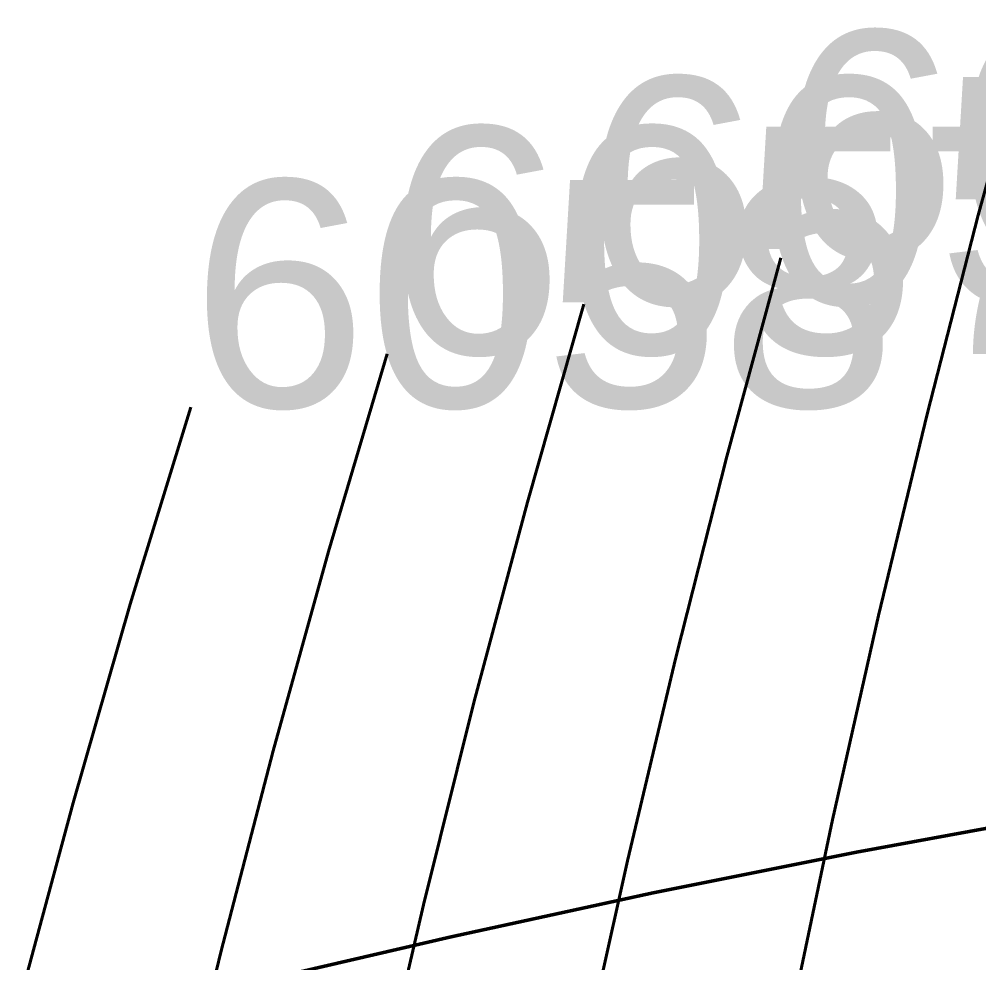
# Model space of a CAD drawing. Extents: x -25.3 to 28.3, y -25.5 to 26.5.
# Drawn here: x -15.988 to -11.763, y 16.164 to 20.32 of the extents above; entities that cross this region are included whole.
import ezdxf

# ---------------------------------------------------------------- set-up
doc = ezdxf.new("R2010")
doc.units = 0
doc.header["$MEASUREMENT"] = 0
doc.layers.add('Errors', color=12, linetype='CONTINUOUS')
doc.layers.add('LowerTendons', color=150, linetype='CONTINUOUS', lineweight=50)
doc.layers.add('UpperTendons', color=123, linetype='CONTINUOUS', lineweight=40)
doc.styles.get("Standard").update_dxf_attribs({"font": 'arial.ttf', "width": 40, "oblique": 50})

msp = doc.modelspace()

# ---------------------------------------------------------------- linework, layer by layer
at = {"layer": 'LowerTendons'}
for p, q in [((-11.40401, 16.81671, 28.37529), (-12.30227, 16.65132, 28.09622)), ((-12.30227, 16.65132, 28.09622), (-13.19672, 16.47234, 27.79422)), ((-13.19672, 16.47234, 27.79422), (-14.08686, 16.27959, 27.46899)), ((-14.08686, 16.27959, 27.46899), (-14.97217, 16.07289, 27.12022))]:
    msp.add_line(p, q, dxfattribs=at)
at = {"layer": 'UpperTendons'}
for p, q in [((-11.76567, 19.45694, 26.87073), (-11.52858, 20.31999, 26.32926)), ((-11.99128, 18.58109, 27.38598), (-11.76567, 19.45694, 26.87073)), ((-12.87221, 18.39436, 27.11077), (-12.63474, 19.26859, 26.61061)), ((-13.75083, 18.19282, 26.81373), (-13.50252, 19.06507, 26.32954)), ((-14.6267, 17.9762, 26.49445), (-14.36867, 18.84605, 26.02706)), ((-15.49937, 17.74419, 26.1525), (-15.23277, 18.61116, 25.70267)), ((-12.2054, 17.69332, 27.87498), (-11.99128, 18.58109, 27.38598)), ((-13.09734, 17.5092, 27.58492), (-12.87221, 18.39436, 27.11077)), ((-13.98594, 17.31071, 27.2722), (-13.75083, 18.19282, 26.81373)), ((-14.87073, 17.09761, 26.93647), (-14.6267, 17.9762, 26.49445)), ((-15.75116, 16.86966, 26.57735), (-15.49937, 17.74419, 26.1525)), ((-12.40802, 16.79445, 28.33774), (-12.2054, 17.69332, 27.87498)), ((-13.31015, 16.61393, 28.03314), (-13.09734, 17.5092, 27.58492)), ((-14.20795, 16.41953, 27.70511), (-13.98594, 17.31071, 27.2722)), ((-15.10087, 16.21105, 27.35335), (-14.87073, 17.09761, 26.93647)), ((-15.98832, 15.98832, 26.97753), (-15.75116, 16.86966, 26.57735)), ((-12.59916, 15.88531, 28.77426), (-12.40802, 16.79445, 28.33774)), ((-13.51071, 15.70935, 28.45553), (-13.31015, 16.61393, 28.03314)), ((-14.41694, 15.52005, 28.11263), (-14.20795, 16.41953, 27.70511)), ((-15.31727, 15.31727, 27.74532), (-15.10087, 16.21105, 27.35335))]:
    msp.add_line(p, q, dxfattribs=at)

# ---------------------------------------------------------------- texts
at = {"layer": 'Errors'}
for s, p in [('6055', (-12.63474, 19.26859, 26.61061)), ('6056', (-13.50252, 19.06507, 26.32954)), ('6057', (-14.36867, 18.84605, 26.02706)), ('6058', (-15.23277, 18.61116, 25.70267))]:
    msp.add_text(s, height=1, dxfattribs=at).set_placement(p)

doc.saveas('drawing.dxf')
